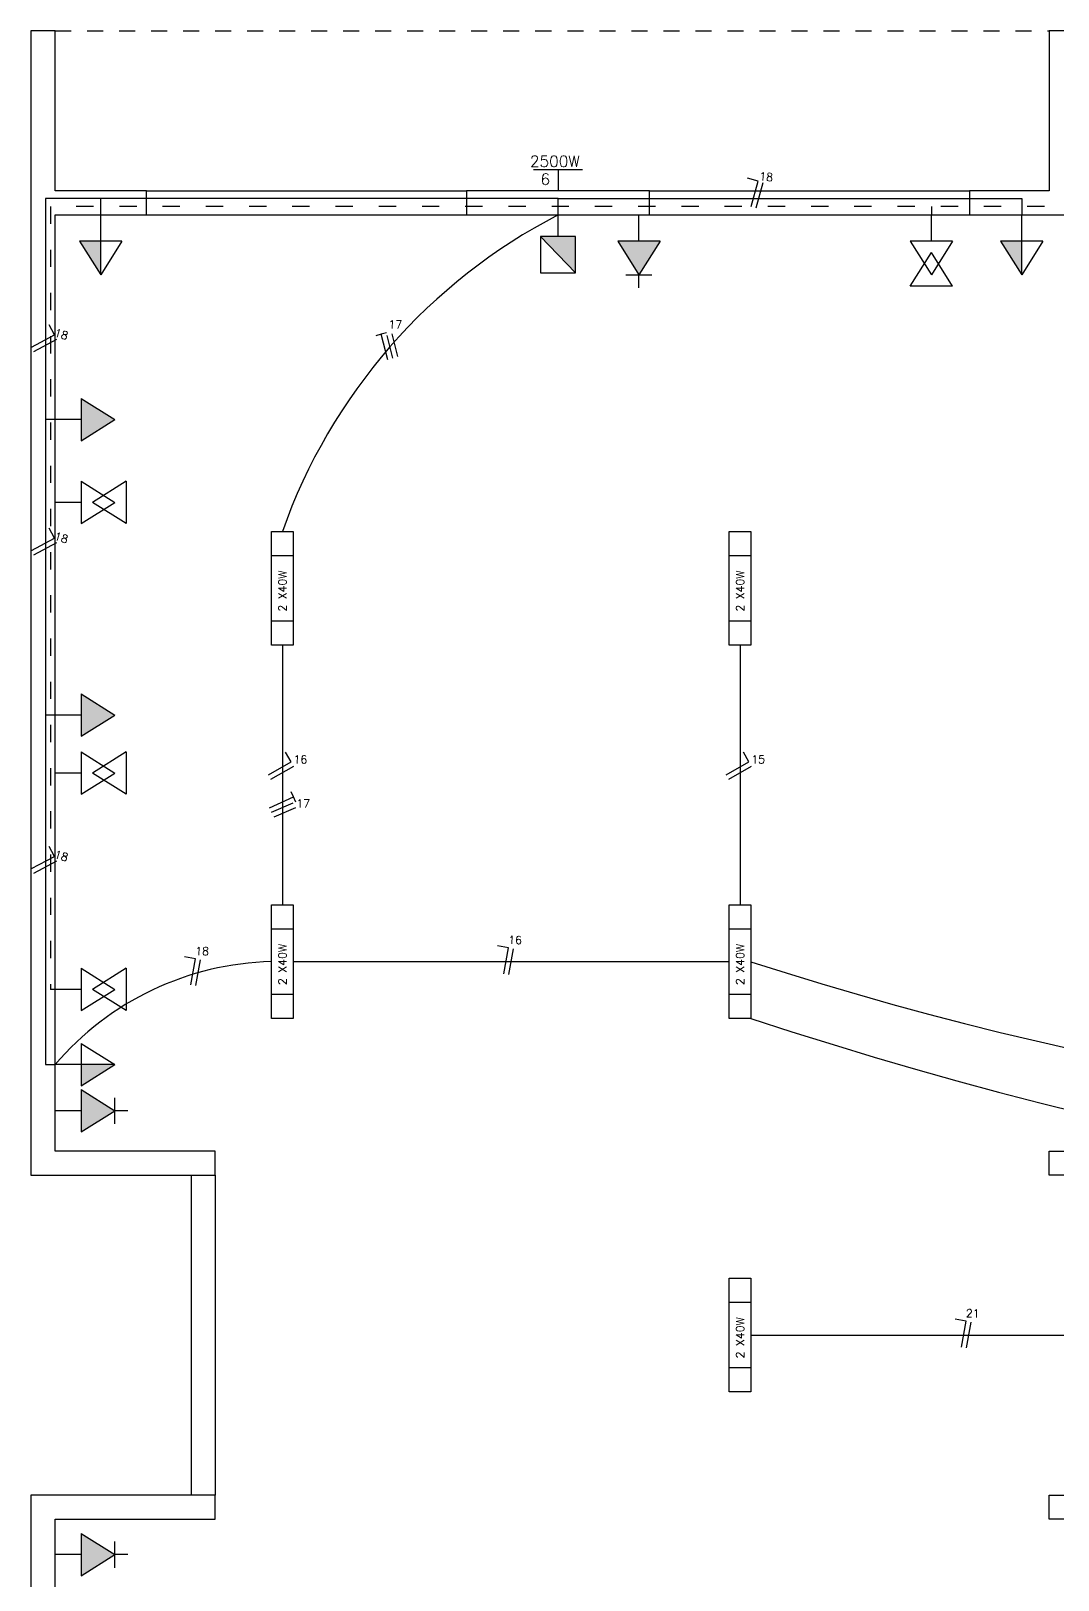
# Model space of a CAD drawing. Header units: millimetres. Extents: x 820 to 987, y 393 to 526.
# Drawn here: x 919.8 to 926.22, y 454.16 to 463.84 of the extents above; entities that cross this region are included whole.
import ezdxf

# ---------------------------------------------------------------- set-up
doc = ezdxf.new("R2010")
doc.units = ezdxf.units.MM
doc.linetypes.add('ACAD_ISO03W100', pattern=[30, 12, -18])
for name, color, linetype in [('can01', 1, 'Continuous'), ('can02', 2, 'Continuous'), ('Fio internet 02', 3, 'Continuous'), ('pena 01', 1, 'Continuous'), ('pena01', 1, 'Continuous'), ('pena04', 4, 'Continuous')]:
    doc.layers.add(name, color=color, linetype=linetype)
doc.styles.add('ROMANS', font='romans', dxfattribs={"height": 0.18})

msp = doc.modelspace()

# ---------------------------------------------------------------- hatches: boundary and pattern name
at = {"layer": 'can02'}
for points in [[(920.1055, 462.5234), (920.2378, 462.3131), (920.2378, 462.5234)], [(923.2042, 462.5527), (922.9838, 462.5527), (923.2042, 462.3246)], [(923.5992, 462.3131), (923.7315, 462.5234), (923.4669, 462.5234)], [(925.8581, 462.5234), (925.9904, 462.3131), (925.9904, 462.5234)], [(920.1153, 461.5403), (920.1153, 461.2757), (920.3256, 461.408)], [(920.1153, 459.6928), (920.1153, 459.4282), (920.3256, 459.5605)], [(920.1153, 457.244), (920.3256, 457.3763), (920.1153, 457.3763)], [(920.3256, 457.0876), (920.1153, 457.2199), (920.1153, 456.9553)], [(920.3256, 454.3137), (920.1153, 454.446), (920.1153, 454.1814)]]:
    msp.add_hatch(color=256, dxfattribs=at).paths.add_polyline_path(points)

# ---------------------------------------------------------------- linework, layer by layer
at = {"layer": 'can01'}
for p, q in [((924.3451, 462.8971), (924.277, 462.9163)), ((924.3005, 462.7391), (924.3451, 462.8971)), ((924.331, 462.7312), (924.3754, 462.8885)), ((919.9499, 461.938), (919.9168, 462.0005)), ((919.805, 461.8611), (919.9499, 461.938)), ((919.8203, 461.8336), (919.9647, 461.9102)), ((921.9895, 461.9408), (921.9553, 461.9317)), ((922.0237, 461.9498), (921.9895, 461.9408)), ((922.0317, 461.7821), (921.9895, 461.9408)), ((922.0619, 461.7908), (922.0265, 461.9331)), ((922.0619, 461.7908), (922.0265, 461.9331)), ((922.0937, 461.8017), (922.0583, 461.9441)), ((919.805, 460.5895), (919.9499, 460.6664)), ((919.8203, 460.562), (919.9647, 460.6386)), ((919.9499, 460.6664), (919.9168, 460.7289)), ((921.4276, 459.2686), (921.3926, 459.3301)), ((924.2867, 459.2686), (924.2517, 459.3301)), ((921.285, 459.1874), (921.4276, 459.2686)), ((921.3011, 459.1604), (921.4432, 459.2413)), ((924.1441, 459.1874), (924.2867, 459.2686)), ((924.1602, 459.1604), (924.3023, 459.2413)), ((921.2918, 458.9819), (921.4413, 459.0496)), ((921.3053, 458.9535), (921.4398, 459.0119)), ((921.3053, 458.9535), (921.4398, 459.0119)), ((921.4413, 459.0496), (921.4267, 459.0818)), ((921.4559, 459.0173), (921.4413, 459.0496)), ((921.3213, 458.9239), (921.4559, 458.9823)), ((919.9499, 458.6779), (919.9168, 458.7404)), ((919.805, 458.601), (919.9499, 458.6779)), ((919.8203, 458.5735), (919.9647, 458.6502)), ((920.8307, 458.0365), (920.7611, 458.0492)), ((920.8014, 457.875), (920.8307, 458.0365)), ((920.8325, 457.87), (920.8617, 458.0309)), ((922.7852, 458.1061), (922.7156, 458.1187)), ((922.7559, 457.9446), (922.7852, 458.1061)), ((922.7869, 457.9396), (922.8162, 458.1004)), ((925.6435, 455.7724), (925.5739, 455.7851)), ((925.6142, 455.611), (925.6435, 455.7724)), ((925.6453, 455.6059), (925.6745, 455.7668))]:
    msp.add_line(p, q, dxfattribs=at)
at = {"layer": 'can02'}
for p, q in [((922.9416, 462.9713), (923.2471, 462.9713)), ((923.0944, 462.9713), (923.094, 462.8364)), ((920.2378, 462.5234), (920.2378, 462.6864)), ((923.094, 462.5527), (923.094, 462.6864)), ((923.5992, 462.5234), (923.5992, 462.6864)), ((925.4266, 462.5234), (925.4266, 462.6864)), ((925.9904, 462.5234), (925.9904, 462.6864)), ((920.1055, 462.5234), (920.2378, 462.3131)), ((920.3701, 462.5234), (920.1055, 462.5234)), ((920.3701, 462.5234), (920.2378, 462.3131)), ((920.2378, 462.3131), (920.2378, 462.5234)), ((922.9838, 462.5527), (923.2042, 462.3246)), ((923.7315, 462.5234), (923.4669, 462.5234)), ((923.4669, 462.5234), (923.5992, 462.3131)), ((923.7315, 462.5234), (923.5992, 462.3131)), ((925.5589, 462.5234), (925.2943, 462.5234)), ((925.2943, 462.5234), (925.4266, 462.3131)), ((925.5589, 462.5234), (925.4266, 462.3131)), ((926.1227, 462.5234), (925.8581, 462.5234)), ((925.8581, 462.5234), (925.9904, 462.3131)), ((925.9904, 462.3131), (925.9904, 462.5234)), ((926.1227, 462.5234), (925.9904, 462.3131)), ((925.2943, 462.2419), (925.4266, 462.4522)), ((925.5589, 462.2419), (925.4266, 462.4522)), ((923.5177, 462.3131), (923.6806, 462.3131)), ((923.5992, 462.2316), (923.5992, 462.3131)), ((925.5589, 462.2419), (925.2943, 462.2419)), ((920.1153, 461.5403), (920.1153, 461.2757)), ((920.1153, 461.5403), (920.3256, 461.408)), ((920.1153, 461.408), (919.9523, 461.408)), ((920.1153, 461.2757), (920.3256, 461.408)), ((920.1153, 461.0219), (920.3256, 460.8896)), ((920.1153, 461.0219), (920.1153, 460.7573)), ((920.3968, 461.0219), (920.1865, 460.8896)), ((920.3968, 461.0219), (920.3968, 460.7573)), ((920.1153, 460.8896), (919.9523, 460.8896)), ((920.1153, 460.7573), (920.3256, 460.8896)), ((920.3968, 460.7573), (920.1865, 460.8896)), ((921.3043, 460.7085), (921.4404, 460.7085)), ((921.3043, 459.9975), (921.3043, 460.7085)), ((921.4404, 460.7085), (921.4404, 459.9975)), ((924.1626, 459.9975), (924.1626, 460.7085)), ((924.1626, 460.7085), (924.2987, 460.7085)), ((924.2987, 460.7085), (924.2987, 459.9975)), ((921.3043, 460.5585), (921.4404, 460.5585)), ((924.1626, 460.5585), (924.2987, 460.5585)), ((921.4404, 460.1475), (921.3043, 460.1475)), ((924.2987, 460.1475), (924.1626, 460.1475)), ((921.4404, 459.9975), (921.3043, 459.9975)), ((924.2987, 459.9975), (924.1626, 459.9975)), ((920.1153, 459.6928), (920.1153, 459.4282)), ((920.1153, 459.6928), (920.3256, 459.5605)), ((920.1153, 459.5605), (919.9523, 459.5605)), ((920.1153, 459.4282), (920.3256, 459.5605)), ((920.1153, 459.3311), (920.3256, 459.1988)), ((920.1153, 459.3311), (920.1153, 459.0665)), ((920.3968, 459.3311), (920.1865, 459.1988)), ((920.3968, 459.3311), (920.3968, 459.0665)), ((920.1153, 459.1988), (919.9523, 459.1988)), ((920.1153, 459.0665), (920.3256, 459.1988)), ((920.3968, 459.0665), (920.1865, 459.1988)), ((921.3043, 457.6642), (921.3043, 458.3752)), ((921.3043, 458.3752), (921.4404, 458.3752)), ((921.4404, 458.3752), (921.4404, 457.6642)), ((924.1626, 458.3752), (924.2987, 458.3752)), ((924.1626, 457.6642), (924.1626, 458.3752)), ((924.2987, 458.3752), (924.2987, 457.6642)), ((921.3043, 458.2252), (921.4404, 458.2252)), ((924.1626, 458.2252), (924.2987, 458.2252)), ((920.1153, 457.9784), (920.1153, 457.7138)), ((920.1153, 457.9784), (920.3256, 457.8461)), ((920.3968, 457.9784), (920.1865, 457.8461)), ((920.3968, 457.9784), (920.3968, 457.7138)), ((920.1153, 457.8461), (919.9523, 457.8461)), ((920.1153, 457.7138), (920.3256, 457.8461)), ((920.3968, 457.7138), (920.1865, 457.8461)), ((921.4404, 457.8142), (921.3043, 457.8142)), ((924.2987, 457.8142), (924.1626, 457.8142)), ((921.4404, 457.6642), (921.3043, 457.6642)), ((924.2987, 457.6642), (924.1626, 457.6642)), ((920.1153, 457.5086), (920.3256, 457.3763)), ((920.1153, 457.5086), (920.1153, 457.244)), ((920.1153, 457.3763), (919.9523, 457.3763)), ((920.3256, 457.3763), (920.1153, 457.3763)), ((920.1153, 457.244), (920.3256, 457.3763)), ((920.1153, 457.2199), (920.3256, 457.0876)), ((920.1153, 457.2199), (920.1153, 456.9553)), ((920.3256, 457.0061), (920.3256, 457.1691)), ((920.1153, 457.0876), (919.9523, 457.0876)), ((920.1153, 456.9553), (920.3256, 457.0876)), ((920.4071, 457.0876), (920.3256, 457.0876)), ((924.1626, 456.0419), (924.2987, 456.0419)), ((924.1626, 455.3309), (924.1626, 456.0419)), ((924.2987, 456.0419), (924.2987, 455.3309)), ((924.1626, 455.8919), (924.2987, 455.8919)), ((924.2987, 455.4809), (924.1626, 455.4809)), ((924.2987, 455.3309), (924.1626, 455.3309)), ((920.1153, 454.446), (920.3256, 454.3137)), ((920.1153, 454.446), (920.1153, 454.1814)), ((920.3256, 454.2322), (920.3256, 454.3952)), ((920.1153, 454.3137), (919.9523, 454.3137)), ((920.1153, 454.1814), (920.3256, 454.3137)), ((920.4071, 454.3137), (920.3256, 454.3137))]:
    msp.add_line(p, q, dxfattribs=at)
msp.add_lwpolyline([(923.2042, 462.5527), (922.9838, 462.5527), (922.9838, 462.3246), (923.2042, 462.3246)], close=True, dxfattribs=at)
at = {"layer": 'Fio internet 02', "color": 3, "linetype": 'ACAD_ISO03W100', "ltscale": 0.009}
for p, q in [((919.9241, 462.7394), (919.9241, 457.8461)), ((931.8026, 462.7394), (919.9241, 462.7394)), ((919.9523, 457.8461), (919.9241, 457.8461))]:
    msp.add_line(p, q, dxfattribs=at)
at = {"layer": 'Fio internet 02', "linetype": 'ACAD_ISO03W100'}
msp.add_line((925.4266, 462.7394), (925.4266, 462.6876), dxfattribs=at)
at = {"layer": 'pena 01', "linetype": 'ACAD_ISO03W100', "ltscale": 0.005}
msp.add_line((919.9523, 463.8364), (926.1607, 463.8364), dxfattribs=at)
at = {"layer": 'pena 01'}
for p, q in [((919.8925, 462.7902), (919.8925, 457.3763)), ((923.094, 462.7902), (919.8925, 462.7902)), ((920.2378, 462.6864), (920.2378, 462.7902)), ((923.094, 462.6864), (923.094, 462.7902)), ((923.094, 462.7902), (925.9904, 462.7902)), ((925.9904, 462.7902), (925.9904, 462.6864)), ((919.9523, 461.408), (919.8925, 461.408)), ((921.3723, 459.9975), (921.3723, 458.3752)), ((924.2307, 459.9975), (924.2307, 458.3752)), ((919.9523, 459.5605), (919.8925, 459.5605)), ((924.1626, 458.0197), (921.4404, 458.0197)), ((919.8925, 457.3763), (919.9523, 457.3763)), ((924.2987, 455.6864), (927.021, 455.6864))]:
    msp.add_line(p, q, dxfattribs=at)
for centre, radius, start, end in [((924.7263, 459.5272), 3.5559, 117.32424, 160.59685), ((931.0735, 478.9362), 21.9863, 252.05302, 290.37469), ((921.3484, 456.185), 1.8353, 91.37811, 139.52469), ((933.1497, 484.6343), 28.3853, 251.83132, 286.36215)]:
    msp.add_arc(centre, radius, start, end, dxfattribs=at)
at = {"layer": 'pena01'}
for p, q in [((920.5232, 462.8364), (922.5232, 462.8364)), ((923.6648, 462.8364), (925.6648, 462.8364)), ((920.5232, 462.6864), (922.5232, 462.6864)), ((923.6648, 462.6864), (925.6648, 462.6864)), ((920.8023, 456.6864), (920.8023, 454.6864)), ((920.8023, 456.6864), (920.8023, 454.6864)), ((920.9523, 456.6864), (920.9523, 454.6864))]:
    msp.add_line(p, q, dxfattribs=at)
at = {"layer": 'pena04'}
for points in [[(919.9523, 456.8364), (919.9523, 462.6864), (920.5232, 462.6864), (920.5232, 462.8364), (919.9523, 462.8364), (919.9523, 463.8364), (919.8023, 463.8364), (919.8023, 456.6864), (920.9523, 456.6864), (920.9523, 456.8364), (919.9523, 456.8364)], [(919.8023, 454.6864), (919.8023, 447.5364), (919.9523, 447.5364), (919.9523, 448.5364), (920.5232, 448.5364), (920.5232, 448.6864), (919.9523, 448.6864), (919.9523, 454.5364), (919.9523, 454.5364), (920.9523, 454.5364), (920.9523, 454.6864), (919.8023, 454.6864)]]:
    msp.add_lwpolyline(points, dxfattribs=at)
for points in [[(926.8065, 462.6864), (926.8065, 462.8364), (926.3107, 462.8364), (926.3107, 463.8364), (926.1607, 463.8364), (926.1607, 462.8364), (925.6648, 462.8364), (925.6648, 462.6864)], [(923.6648, 462.6864), (923.6648, 462.8364), (922.5232, 462.8364), (922.5232, 462.6864)], [(926.1607, 456.6864), (926.1607, 456.8364), (926.3107, 456.8364), (926.3107, 456.6864)], [(926.1607, 454.5364), (926.1607, 454.6864), (926.3107, 454.6864), (926.3107, 454.5364)]]:
    msp.add_lwpolyline(points, close=True, dxfattribs=at)

# ---------------------------------------------------------------- texts
at = {"layer": 'can01', "style": 'ROMANS'}
for s, p in [('2500W', (922.9186, 462.9869)), ('6', (922.9849, 462.8754))]:
    msp.add_text(s, height=0.07, dxfattribs=at).set_placement(p)
at = {"layer": 'can02', "style": 'ROMANS'}
for p in [(921.3977, 460.207), (924.256, 460.207), (921.3977, 457.8736), (924.256, 457.8736), (924.256, 455.5403)]:
    msp.add_text('2 X40W', height=0.05, rotation=90, dxfattribs=at).set_placement(p)
at = {"layer": 'pena 01', "style": 'ROMANS'}
for s, rotation, p in [('18', 355.35626, (924.3495, 462.904)), ('17', 359.29241, (922.0351, 461.9782)), ('18', 343.19453, (919.9435, 461.9296)), ('18', 343.19453, (919.9435, 460.658)), ('16', 359.29241, (921.442, 459.2593)), ('15', 359.29241, (924.3011, 459.2593)), ('17', 359.29241, (921.4593, 458.9844)), ('18', 343.19453, (919.9435, 458.6695)), ('16', 358.50531, (922.7824, 458.1314)), ('18', 358.50531, (920.8279, 458.0619)), ('21', 358.50531, (925.6407, 455.7978))]:
    msp.add_text(s, height=0.05, rotation=rotation, dxfattribs=at).set_placement(p)

doc.saveas('drawing.dxf')
